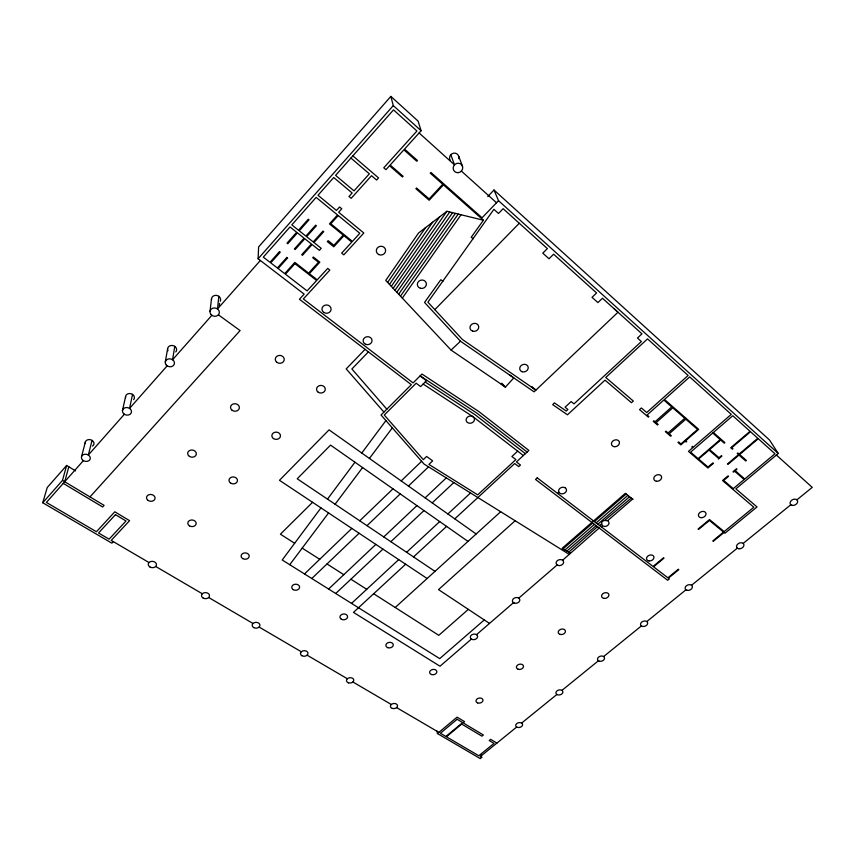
<?xml version="1.0" encoding="UTF-8"?>
<svg xmlns="http://www.w3.org/2000/svg" width="855" height="855" viewBox="0 0 855 855"><rect width="100%" height="100%" fill="white"/><g stroke="black" fill="none" stroke-linecap="round" stroke-linejoin="round"><path stroke-width="1.28" d="M569.302 554.435L424.037 464.051L381.02 414.996L411.341 384.665L299.442 299.261L304.156 294.12L258.103 258.766L258.616 246.924L390.853 96.401L418.095 121.121L421.109 130.74L404.543 149.091L417.454 160.526L416.791 161.242L403.881 149.817L390.158 165.026L403.09 176.28L402.438 176.985L389.506 165.742L385.947 169.685L383.777 167.804L416.941 130.997L393.514 109.878L335.598 175.382L354.023 190.879L369.339 173.811L350.924 158.047M219.318 305.951L219.575 303.418M218.837 296.322L217.512 308.933L260.348 260.486M210.031 311.38L211.506 298.726M174.773 346.393L172.582 359.741L211.858 315.324M165.282 362.125L167.612 348.722M132.546 394.369L129.554 408.391L167.163 365.865M122.436 410.699L125.557 396.635M92.041 440.389L88.332 455.02L124.37 414.258M81.61 456.346L85.447 441.693M64.702 481.739L68.817 466.787M113.309 541.632L111.866 543.171L42.75 502.751L62.479 480.403L66.637 465.462L75.571 470.891M42.75 502.751L47.228 487.542L66.637 465.462M387.604 282.407L425.587 227.612M389.463 284.384L432.662 222.182M391.312 286.361L439.759 216.743M393.161 288.327L446.898 211.281L483.417 220.227L471.18 237.316L473.435 238.716M394.999 290.294L449.73 211.976M396.838 292.25L452.573 212.671M398.665 294.205L455.405 213.365M400.493 296.151L458.227 214.06M402.32 298.096L461.059 214.744M320.967 507.891L282.214 559.993L439.716 658.617L484.261 619.939M327.497 499.128L354.964 462.213M361.783 453.032L385.915 420.596M289.749 564.717L328.566 512.947M335.096 504.226L362.584 467.557M369.424 458.44L392.317 427.885M258.103 258.766L393.289 105.603L390.853 96.401M83.363 460.642L46.405 502.441L96.433 531.746L114.784 511.792L129.586 520.663L111.214 540.403L148.994 562.537M89.999 496.915L240.095 330.575L218.41 314.832M614.243 308.773L617.983 312.246L534.076 391.836L460.471 341.231L424.55 302.435L440.785 279.767L443.018 281.103M487.756 196.543L493.998 190.002L769.511 439.994L778.253 453.492L735.877 488.846L757.017 506.94L724.965 533.242L724.035 532.473L713.23 541.343L712.76 540.959L723.565 532.088L709.394 520.449L698.556 529.459L698.075 529.063L709.511 519.573L724.153 531.607L753.821 507.229L722.55 480.521L728.075 475.872L728.556 476.288L723.64 480.425L733.237 488.633L744.16 479.516L734.584 471.212L733.483 472.131L733.002 471.714L736.497 468.775L736.978 469.192L735.193 470.699L744.769 479.003L774.972 453.781L758.278 438.722L739.607 454.518L746.372 460.471L745.752 460.984L738.998 455.042L727.936 464.404L727.445 463.987L738.506 454.614L737.234 453.492L737.844 452.968L739.126 454.091L757.787 438.284L750.519 431.732L731.816 447.657L732.959 448.661L732.34 449.185L730.704 447.753L750.027 431.294L732.767 415.733L690.573 452.167L698.097 458.601L720.22 439.598L712.739 433.025M493.998 190.002L498.508 200.679L482.081 217.79L430.888 172.432L430.225 173.138L442.783 184.253L429.114 198.937L416.545 187.993L415.893 188.699L429.157 200.241L443.478 184.862L483.417 220.227M365.064 349.342L346.2 368.911L383.916 412.089M368.398 351.886L351.875 368.986L386.834 409.182M434.832 309.649L519.274 223.262M312.567 502.302L280.408 534.193L294.644 543.288M304.498 573.951L351.822 528.422M359.752 520.791L392.969 488.836M401.187 480.927L421.611 461.283M311.786 578.514L359.1 533.253M367.019 525.675L400.215 493.912M408.434 486.057L428.526 466.841M328.598 589.042L375.858 544.4M383.767 536.929L416.919 505.615M425.127 497.867L446.278 477.892M446.898 211.281L418.544 233.009L385.744 280.419L451.066 350.09L460.471 341.231M335.716 593.488L382.955 549.124M390.853 541.696L423.995 510.574M432.192 502.868L453.802 482.573M351.533 603.395L398.719 559.608M406.617 552.277L439.694 521.571M447.881 513.973L470.517 492.972M517.681 451.141L511.889 456.517L515.875 459.573L477.71 494.853L428.921 464.425L432.651 460.856L426.624 456.452L423.332 459.627L384.301 415.028L416.171 383.2L420.596 386.588L426.463 380.764L420.126 375.879L477.015 413.2L527.14 452.049M405.644 564.215L353.468 612.383L440.015 666.227L471.394 639.091M413.531 556.926L446.599 526.402M454.775 518.857L514.699 463.538L518.729 466.616L520.46 465.024L516.431 461.935L528.892 450.435L478.779 411.501L421.964 374.041L413.093 382.912L303.343 298.972L329.848 270.073L327.711 268.385L317.216 279.852L309.328 273.696L319.834 262.154L313.336 257.024L312.706 257.718L318.488 262.271L308.612 273.14L294.825 262.389L284.715 273.643L278.121 268.556L287.633 257.921L286.906 257.344L277.383 267.989L270.736 262.87L280.258 252.172L279.521 251.594L269.998 262.303L263.297 257.141L290.005 226.949L296.685 232.271L287.013 243.151L287.761 243.739L297.433 232.859L304.07 238.15L294.398 248.965L295.135 249.542L304.808 238.727L311.391 243.974L301.73 254.726L302.456 255.303L312.128 244.551L319.385 250.333L321.213 248.324L313.945 242.531L323.724 231.673L322.987 231.085L313.219 241.944L306.624 236.696L316.403 225.763L315.666 225.175L305.898 236.108L299.25 230.807L309.029 219.821L308.292 219.222L298.513 230.219L291.822 224.886L316.136 197.387L337.511 214.936L329.453 223.892L343.208 235.082L333.91 245.31L328.138 240.672L327.305 241.591L333.803 246.806L343.924 235.67L351.8 242.072L341.669 253.133L343.806 254.854L363.835 233.009L338.644 212.264L341.765 208.791L339.574 206.985L336.453 210.458L318.007 195.271L333.707 177.519L352.142 192.984L348.99 196.5L351.181 198.328L371.53 175.692L376.606 180.042L378.53 177.904L352.859 155.856M395.202 607.499L500.656 511.728M515.148 520.738L438.53 589.608L489.52 623.423M557.578 493.41L558.914 492.213M468.326 609.38L438.797 635.329L373.656 593.733M563.039 548.878L592.718 523.078M594.428 521.603L626.17 494.008M564.888 550.032L594.428 524.393M596.138 522.907L627.869 495.355M566.737 551.186L596.138 525.686M597.848 524.211L629.569 496.712M568.575 552.33L597.666 526.53M599.547 525.515L601.418 523.891M631.257 498.059L605.479 519.765M476.502 634.677L513.47 602.711M518.771 598.126L557.107 564.973M562.601 560.228L599.366 527.824M601.247 526.808L602.38 525.825L605.03 526.498A3.933 3.046 -19.8 0 0 609.07 523.014L608.097 520.887L604.442 520.406A3.933 3.046 -19.8 0 0 601.578 522.886L602.38 525.825M632.753 498.946L607.916 520.438M481.237 754.965L481.707 757.455L480.286 758.599L437.45 733.558L457.062 717.163L464.575 721.663L463.132 722.87L483.353 734.979L481.921 736.166L461.689 724.067L446.406 736.775L478.811 755.756L494.03 743.401L489.21 740.516L490.642 739.351L496.915 743.102M556.883 694.474L521.614 723.073L520.919 722.764A3.463 2.415 -12.4 0 0 516.484 723.832A3.463 2.415 -12.4 0 0 516.719 727.028L480.254 756.611L481.707 757.455M561.917 690.391L598.404 660.797M603.63 656.555L641.4 625.935M646.818 621.542L685.934 589.822M691.545 585.269L737.32 548.151M743.155 543.417L790.832 504.749M796.913 499.822L812.25 487.382L776.383 455.052M516.73 727.028L517.414 727.349A3.463 2.415 -12.4 0 0 521.849 726.269A3.463 2.415 -12.4 0 0 521.625 723.084M155.728 566.48L202.304 593.765M208.706 597.517L253.016 623.477M259.108 627.046L301.313 651.767M307.116 655.176L347.365 678.752M352.901 681.991L391.312 704.499M396.602 707.598L438.872 732.361M62.479 480.403L104.096 505.369L102.632 506.972L63.249 483.385M302.2 548.108L319.727 559.298M327.016 563.958L343.806 574.678M350.913 579.209L366.72 589.309M423.14 384.066L473.2 416.855L523.367 455.533M425.202 382.014L475.262 414.878L525.398 453.663M427.126 578.504L279.478 480.296L329.057 429.862L476.15 533.99M435.003 571.354L297.209 478.779L330.554 445.113L467.995 541.397M451.066 350.09L505.444 387.08L513.791 377.899L509.473 374.768M531.703 386.642L535.754 390.019L462.363 339.446L427.917 302.157L493.891 209.336L498.518 213.472L503.125 208.695L547.371 248.591L542.786 253.166L549.028 258.755L553.602 254.202L596.576 292.955L592.034 297.326L597.923 302.595L602.465 298.256L641.955 333.856L637.456 338.035L641.368 341.54L573.972 403.902L571.14 401.572L565.08 407.183L567.912 409.502L566.245 411.041L554.382 402.855L552.704 404.65L567.474 414.803L605.019 380.144L631.45 402.716L633.309 401.038L605.768 377.472L647.524 338.879L688.125 375.484L646.722 412.527L641.389 407.963L639.54 409.63L648.336 417.133L648.945 416.588L647.085 414.996L663.843 400.033L671.752 406.937L655.026 421.782L653.861 420.788L653.241 421.333L657.538 424.999L658.158 424.454L656.084 422.68L672.8 407.846L684.759 418.287L668.086 432.951L665.96 431.134L665.35 431.668L670.694 436.232L671.303 435.697L669.123 433.838L685.795 419.196L697.562 429.466L680.943 443.937L678.581 441.917L677.972 442.452L680.847 444.899L685.111 441.191L686.052 442.003L686.715 441.437L685.763 440.624L698.695 429.37L664.463 399.477L689.707 376.916L731.271 414.376L693.362 447.154L692.465 446.374L691.802 446.941L692.71 447.721L688.457 451.397L707.908 468.016L713.444 463.292L712.952 462.876L708.026 467.076L698.599 459.028L708.998 450.104L718.392 458.237L718.403 459.082L721.909 456.089L721.417 455.662L719.012 457.714L709.607 449.57L720.722 440.036L724.27 443.168L724.89 442.634L713.359 432.491M501.126 383.981L505.444 387.08L501.789 383.211M531.447 386.898L535.754 390.019M632.946 499.406L625.315 493.335L562.12 548.301L570.253 553.003M419.1 132.953L454.475 164.844L450.809 154.691M461.39 171.075L496.52 202.753M393.289 105.603L421.109 130.74M498.508 200.679L778.253 453.492M458.718 156.262L462.544 166.436M437.087 731.068L437.45 733.558M450.2 160.345A4.777 4.574 -40.2 0 1 453.492 153.184A4.777 4.574 -40.2 0 1 458.761 158.667M85.297 443.531A4.425 3.538 12.6 0 1 88.012 439.716A4.425 3.538 12.6 0 1 93.345 441.608A4.425 3.538 12.6 0 1 92.479 446.075M211.516 299.806A4.617 4.104 14 0 1 216.625 295.402A4.617 4.104 14 0 1 220.301 301.238M167.986 350.764A4.553 3.901 13.5 0 1 169.579 345.997A4.553 3.901 13.5 0 1 175.361 346.874A4.553 3.901 13.5 0 1 175.756 351.939M125.61 397.618A4.489 3.719 13.1 0 1 130.943 393.674A4.489 3.719 13.1 0 1 133.637 399.659M294.964 263.629L285.442 274.199L307.105 290.892L316.617 280.504L294.964 263.629M338.238 215.535L330.8 223.807L352.41 241.399L359.837 233.287L338.238 215.535M115.457 514.657L98.549 532.986L109.109 539.174L126.016 520.984L115.457 514.657M537.25 477.86L535.519 479.431L667.659 580.278L669.337 578.888L668.396 578.172L678.817 569.601L678.346 569.238L667.915 577.809L653.562 566.822L664.025 558.133L663.544 557.759L653.081 566.459L537.25 477.86M457.126 719.269L440.389 733.248L445.904 736.476L462.63 722.571L457.126 719.269M564.899 487.639L563.99 487.329A4.019 3.217 -18.7 0 0 560.089 488.269A4.019 3.217 -18.7 0 0 558.646 491.486L558.935 492.266A4.019 3.217 -18.7 0 0 565.005 492.822A4.019 3.217 -18.7 0 0 564.899 487.639M472.655 416.481L471.671 416.118A4.222 3.58 -14.8 0 0 466.125 419.666A4.222 3.58 -14.8 0 0 471.084 423.129A4.222 3.58 -14.8 0 0 474.065 417.796L472.655 416.481M556.936 694.517L556.391 694.057A3.527 2.49 -14.3 0 1 557.289 690.68A3.527 2.49 -14.3 0 1 561.863 690.338L562.408 690.797A3.527 2.49 -14.3 0 1 561.5 694.185A3.527 2.49 -14.3 0 1 556.936 694.517M792.361 505.412A3.986 2.907 -27.2 0 0 797.64 501.148A3.986 2.907 -27.2 0 0 791.623 500.293A3.986 2.907 -27.2 0 0 792.361 505.412M392.338 708.432A3.58 2.554 -7.6 0 0 397.522 705.685A3.58 2.554 -7.6 0 0 392.028 704.018A3.58 2.554 -7.6 0 0 392.338 708.432M82.475 459.937A4.51 3.58 12.1 0 0 90.074 459.317A4.51 3.58 12.1 0 0 84.976 454.219A4.51 3.58 12.1 0 0 82.475 459.937M458.034 172.678A4.873 4.649 -37.7 0 0 462.053 165.325A4.873 4.649 -37.7 0 0 453.749 165.859A4.873 4.649 -37.7 0 0 458.034 172.678M599.098 661.139A3.591 2.576 -16.4 0 0 604.538 658.329A3.591 2.576 -16.4 0 0 599.419 656.555A3.591 2.576 -16.4 0 0 599.098 661.139M642.928 626.48A3.677 2.651 -18.7 0 0 647.62 622.686A3.677 2.651 -18.7 0 0 641.763 622.034A3.677 2.651 -18.7 0 0 642.928 626.48M687.463 590.399A3.762 2.736 -21.2 0 0 692.326 586.466A3.762 2.736 -21.2 0 0 686.415 585.761A3.762 2.736 -21.2 0 0 687.463 590.399M738.848 548.771A3.869 2.822 -24.2 0 0 743.914 544.678A3.869 2.822 -24.2 0 0 737.951 543.887A3.869 2.822 -24.2 0 0 738.848 548.771M477.635 702.917A3.538 2.522 -11.1 0 0 482.99 700.331A3.538 2.522 -11.1 0 0 477.838 698.492A3.538 2.522 -11.1 0 0 477.635 702.917M518.13 669.251A3.602 2.608 -13.1 0 0 523.506 666.43A3.602 2.608 -13.1 0 0 518.205 664.666A3.602 2.608 -13.1 0 0 518.13 669.251M559.939 634.357A3.677 2.693 -15.4 0 0 565.454 631.45A3.677 2.693 -15.4 0 0 560.143 629.579A3.677 2.693 -15.4 0 0 559.939 634.357M604.111 598.404A3.751 2.789 -17.9 0 0 608.835 594.46A3.751 2.789 -17.9 0 0 602.796 593.755A3.751 2.789 -17.9 0 0 604.111 598.404M649.009 560.933A3.837 2.875 -20.7 0 0 653.915 556.851A3.837 2.875 -20.7 0 0 647.812 556.081A3.837 2.875 -20.7 0 0 649.009 560.933M700.854 517.66A3.944 2.971 -24 0 0 705.973 513.406A3.944 2.971 -24 0 0 699.817 512.562A3.944 2.971 -24 0 0 700.854 517.66M656.394 481.258A4.04 3.153 -23.7 0 0 661.556 476.801A4.04 3.153 -23.7 0 0 655.176 475.882A4.04 3.153 -23.7 0 0 656.394 481.258M431.551 674.552A3.634 2.651 -9.3 0 0 436.862 671.709A3.634 2.651 -9.3 0 0 431.348 669.946A3.634 2.651 -9.3 0 0 431.551 674.552M348.53 682.846A3.666 2.672 -5.7 0 0 353.778 680.003A3.666 2.672 -5.7 0 0 348.081 678.25A3.666 2.672 -5.7 0 0 348.53 682.846M557.855 565.379A3.848 2.95 -16.6 0 0 563.627 562.248A3.848 2.95 -16.6 0 0 558.069 560.164A3.848 2.95 -16.6 0 0 557.855 565.379M514.229 603.085A3.762 2.843 -13.8 0 0 519.84 600.06A3.762 2.843 -13.8 0 0 514.293 598.094A3.762 2.843 -13.8 0 0 514.229 603.085M472.152 639.455A3.698 2.747 -11.4 0 0 477.614 636.526A3.698 2.747 -11.4 0 0 472.078 634.656A3.698 2.747 -11.4 0 0 472.152 639.455M301.815 655.678A3.762 2.789 -3.4 0 0 307.928 653.84A3.762 2.789 -3.4 0 0 302.905 650.89A3.762 2.789 -3.4 0 0 301.815 655.678M387.881 647.705A3.719 2.779 -7.4 0 0 393.268 644.766A3.719 2.779 -7.4 0 0 387.55 642.907A3.719 2.779 -7.4 0 0 387.881 647.705M253.657 627.559A3.88 2.918 -0.9 0 0 259.899 625.657A3.88 2.918 -0.9 0 0 254.63 622.558A3.88 2.918 -0.9 0 0 253.657 627.559M341.273 619.18A3.826 2.907 -5.1 0 0 347.515 617.278A3.826 2.907 -5.1 0 0 342.502 614.179A3.826 2.907 -5.1 0 0 341.273 619.18M203.105 598.03A3.997 3.035 2 0 0 209.475 596.074A3.997 3.035 2 0 0 203.95 592.814A3.997 3.035 2 0 0 203.105 598.03M293.19 589.619A3.933 3.035 -2.3 0 0 299.56 587.663A3.933 3.035 -2.3 0 0 294.302 584.414A3.933 3.035 -2.3 0 0 293.19 589.619M149.956 566.993A4.136 3.174 5.3 0 0 156.476 564.973A4.136 3.174 5.3 0 0 150.651 561.553A4.136 3.174 5.3 0 0 149.956 566.993M242.66 558.561A4.061 3.174 0.9 0 0 249.179 556.541A4.061 3.174 0.9 0 0 243.643 553.121A4.061 3.174 0.9 0 0 242.66 558.561M189.5 525.878A4.2 3.313 4.5 0 0 196.158 523.794A4.2 3.313 4.5 0 0 190.334 520.193A4.2 3.313 4.5 0 0 189.5 525.878M147.477 499.897A4.307 3.42 7.5 0 0 154.819 499.277A4.307 3.42 7.5 0 0 150.085 494.457A4.307 3.42 7.5 0 0 147.477 499.897M123.483 413.521A4.574 3.762 12.5 0 0 131.232 412.912A4.574 3.762 12.5 0 0 126.166 407.536A4.574 3.762 12.5 0 0 123.483 413.521M166.276 365.085A4.638 3.954 12.8 0 0 174.164 364.487A4.638 3.954 12.8 0 0 169.151 358.822A4.638 3.954 12.8 0 0 166.276 365.085M210.971 314.501A4.713 4.157 13.1 0 0 219.008 313.913A4.713 4.157 13.1 0 0 214.049 307.95A4.713 4.157 13.1 0 0 210.971 314.501M189.404 456.388A4.371 3.591 6.9 0 0 196.34 454.187A4.371 3.591 6.9 0 0 190.28 450.232A4.371 3.591 6.9 0 0 189.404 456.388M230.626 483.096A4.254 3.473 3.4 0 0 237.444 480.959A4.254 3.473 3.4 0 0 231.62 477.154A4.254 3.473 3.4 0 0 230.626 483.096M273.461 438.562A4.318 3.634 1.7 0 0 280.44 436.349A4.318 3.634 1.7 0 0 274.615 432.341A4.318 3.634 1.7 0 0 273.461 438.562M232.015 410.208A4.435 3.762 5.9 0 0 239.293 408.359A4.435 3.762 5.9 0 0 233.565 403.849A4.435 3.762 5.9 0 0 232.015 410.208M276.849 362.317A4.499 3.954 4.1 0 0 284.181 360.126A4.499 3.954 4.1 0 0 278.238 355.605A4.499 3.954 4.1 0 0 276.849 362.317M318.092 392.146A4.382 3.815 -1 0 0 325.231 389.869A4.382 3.815 -1 0 0 319.428 385.637A4.382 3.815 -1 0 0 318.092 392.146M365.609 344.298A4.467 3.997 -5.6 0 0 372.043 340.343A4.467 3.997 -5.6 0 0 365.128 337.394A4.467 3.997 -5.6 0 0 365.609 344.298M323.831 312.46A4.574 4.157 0.6 0 0 331.077 309.563A4.574 4.157 0.6 0 0 324.676 305.31A4.574 4.157 0.6 0 0 323.831 312.46M613.997 446.652A4.136 3.335 -23.2 0 0 619.426 442.206A4.136 3.335 -23.2 0 0 612.928 440.934A4.136 3.335 -23.2 0 0 613.997 446.652M522.202 371.733A4.339 3.73 -21.2 0 0 528.219 367.372A4.339 3.73 -21.2 0 0 521.507 365.245A4.339 3.73 -21.2 0 0 522.202 371.733M472.559 331.12A4.446 3.954 -18.9 0 0 478.736 326.674A4.446 3.954 -18.9 0 0 471.789 324.28A4.446 3.954 -18.9 0 0 472.559 331.12M420.371 288.274A4.564 4.2 -14.5 0 0 426.324 283.272A4.564 4.2 -14.5 0 0 418.897 281.156A4.564 4.2 -14.5 0 0 420.371 288.274M378.861 254.587A4.67 4.382 -8.1 0 0 385.626 250.312A4.67 4.382 -8.1 0 0 378.412 247.01A4.67 4.382 -8.1 0 0 378.861 254.587"/></g></svg>
